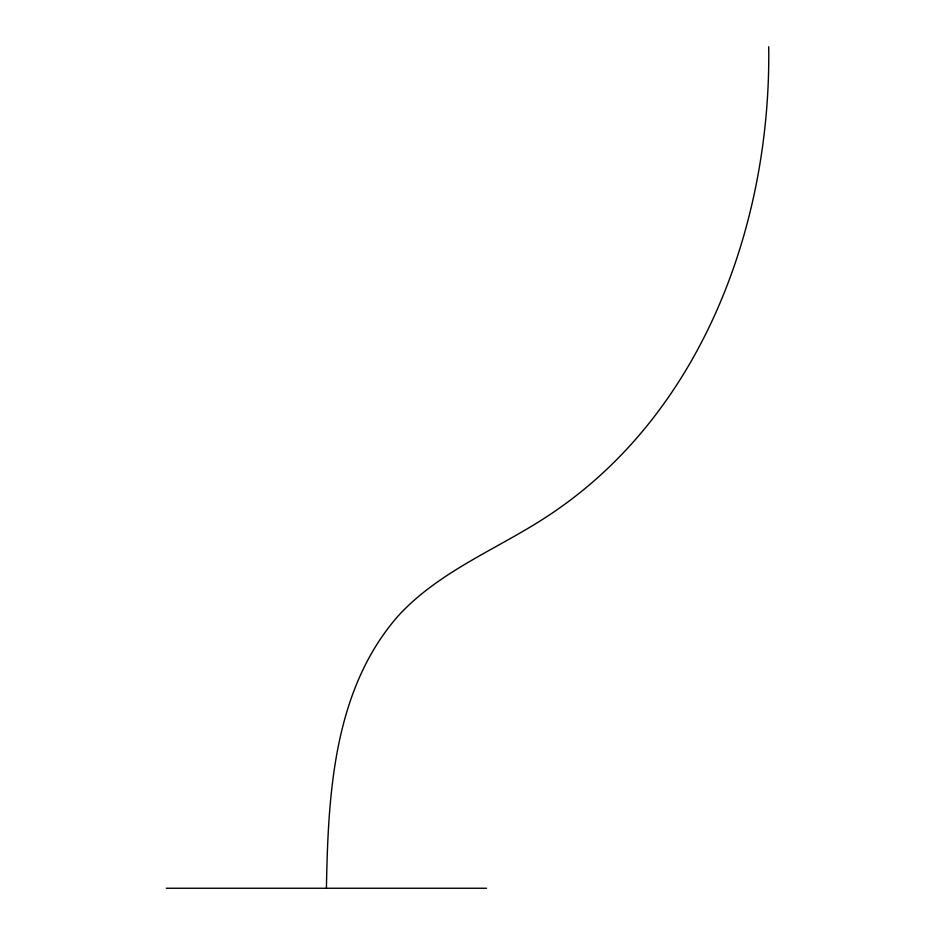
<?xml version="1.0" encoding="UTF-8"?>
<svg xmlns="http://www.w3.org/2000/svg" width="935" height="935" viewBox="0 0 935 935"><rect width="100%" height="100%" fill="white"/><g stroke="black" fill="none" stroke-linecap="round" stroke-linejoin="round"><path stroke-width="1.4" d="M326.42 888.25C328.15 794.692 333.281 689.808 398.216 615.885C440.899 569.368 501.756 547.536 552.947 512.579C703.19 410.769 771.13 222.869 768.71 46.75M166.29 888.25L486.539 888.25"/></g></svg>
